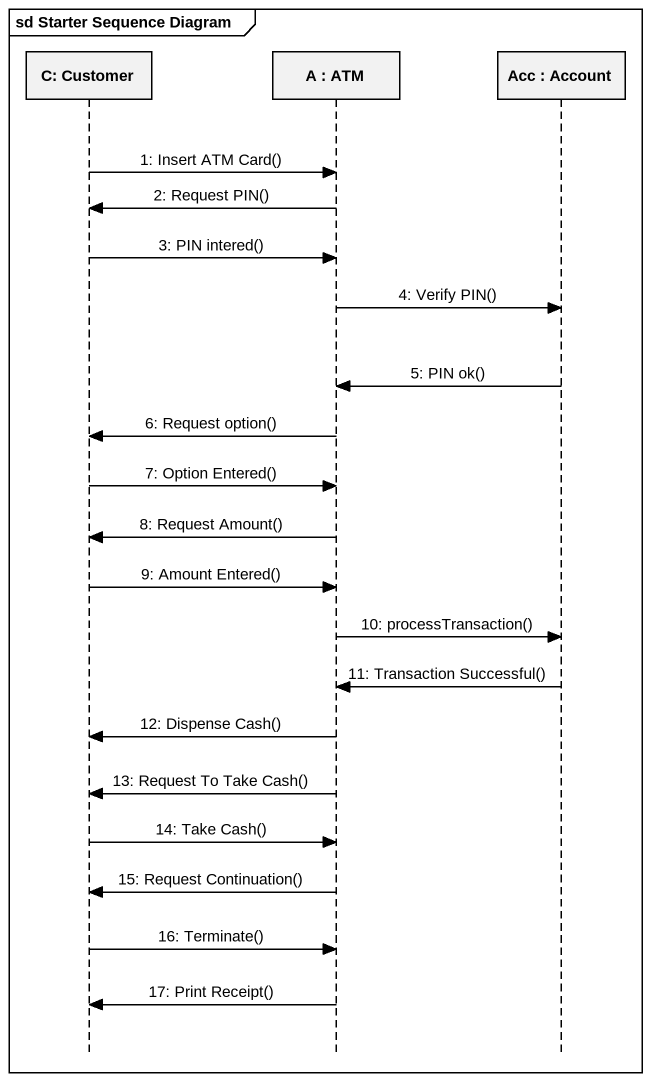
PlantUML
@startuml
mainframe sd Starter Sequence Diagram
hide footbox
participant "C: Customer" as C_Customer
participant "A : ATM" as A_ATM
participant "Acc : Account" as Acc_Account

C_Customer -> A_ATM : 1: Insert ATM Card()
A_ATM -> C_Customer : 2: Request PIN()
C_Customer -> A_ATM : 3: PIN intered()
A_ATM -> Acc_Account : 4: Verify PIN()
Acc_Account -> A_ATM : 5: PIN ok()
A_ATM -> C_Customer : 6: Request option()
C_Customer -> A_ATM : 7: Option Entered()
A_ATM -> C_Customer : 8: Request Amount()
C_Customer -> A_ATM : 9: Amount Entered()
A_ATM -> Acc_Account : 10: processTransaction()
Acc_Account -> A_ATM : 11: Transaction Successful()
A_ATM -> C_Customer : 12: Dispense Cash()
A_ATM -> C_Customer : 13: Request To Take Cash()
C_Customer -> A_ATM : 14: Take Cash()
A_ATM -> C_Customer : 15: Request Continuation()
C_Customer -> A_ATM : 16: Terminate()
A_ATM -> C_Customer : 17: Print Receipt()
@enduml
